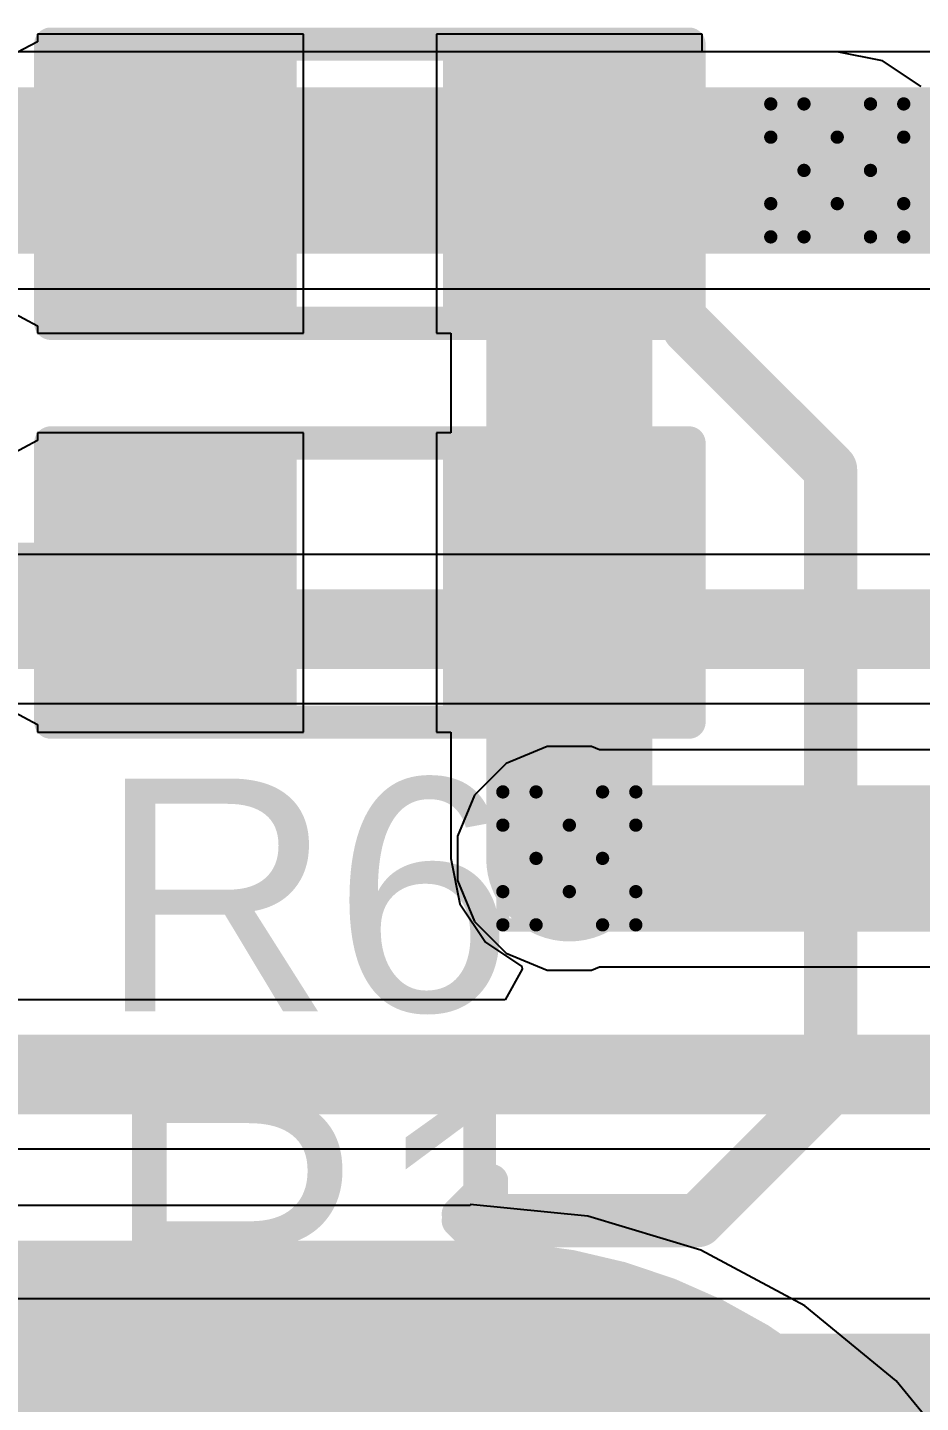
# Model space of a CAD drawing. Header units: inches. Extents: x -0.2 to 17.4, y -0.2 to 2.6.
# Drawn here: x 0.7992 to 0.9335, y 1.1096 to 1.3165 of the extents above; entities that cross this region are included whole.
import ezdxf

# ---------------------------------------------------------------- set-up
doc = ezdxf.new("R2010")
doc.units = ezdxf.units.IN
doc.header["$MEASUREMENT"] = 0
for name, color, linetype in [('Bottom Layer', 5, 'Continuous'), ('Drill Drawing', 1, 'Continuous'), ('Top Layer', 1, 'Continuous'), ('Top Overlay', 2, 'Continuous'), ('Top Paste', 8, 'Continuous'), ('Top Solder', 216, 'Continuous'), ('Via Holes', 16, 'Continuous')]:
    doc.layers.add(name, color=color, linetype=linetype)
doc.styles.add('Arial', font='', dxfattribs={"height": 0.2})
doc.styles.get('Arial').set_extended_font_data('Arial')

# ---------------------------------------------------------------- blocks, each defined once
blk = doc.blocks.new('R___0603_45')
at = {"layer": 'Top Layer'}
for points in [[(-0.015, 0.0175), (-0.015, -0.0175), (-0.045, -0.0175), (-0.045, 0.0175)], [(0.045, 0.0175), (0.045, -0.0175), (0.015, -0.0175), (0.015, 0.0175)]]:
    blk.add_hatch(color=1, dxfattribs=at).paths.add_polyline_path(points)
at = {"layer": 'Top Paste'}
for points in [[(-0.015, 0.0175), (-0.015, -0.0175), (-0.045, -0.0175), (-0.045, 0.0175)], [(0.045, 0.0175), (0.045, -0.0175), (0.015, -0.0175), (0.015, 0.0175)]]:
    blk.add_hatch(color=8, dxfattribs=at).paths.add_polyline_path(points)
at = {"layer": 'Top Solder'}
for points in [[(-0.011, 0.0215), (-0.011, -0.0215), (-0.049, -0.0215), (-0.049, 0.0215)], [(0.049, 0.0215), (0.049, -0.0215), (0.011, -0.0215), (0.011, 0.0215)]]:
    blk.add_hatch(color=216, dxfattribs=at).paths.add_polyline_path(points)
at = {"layer": 'Top Overlay'}
for points in [[(0.048, 0.021, 0.005, 0.005, 0), (-0.048, 0.021, 0.005, 0.005, 0)], [(-0.048, 0.021, 0.005, 0.005, 0), (-0.048, -0.021, 0.005, 0.005, 0)], [(0.048, 0.021, 0.005, 0.005, 0), (0.048, -0.021, 0.005, 0.005, 0)], [(0.048, -0.021, 0.005, 0.005, 0), (-0.048, -0.021, 0.005, 0.005, 0)]]:
    blk.add_lwpolyline(points, format="xyseb", dxfattribs=at)
for points in [[(-0.04925, 0.021, 0.0025, 0.0025, 1), (-0.04675, 0.021, 0.0025, 0.0025, 1)], [(-0.04925, 0.021, 0.0025, 0.0025, 1), (-0.04675, 0.021, 0.0025, 0.0025, 1)], [(0.04675, 0.021, 0.0025, 0.0025, 1), (0.04925, 0.021, 0.0025, 0.0025, 1)], [(0.04675, 0.021, 0.0025, 0.0025, 1), (0.04925, 0.021, 0.0025, 0.0025, 1)], [(-0.04925, -0.021, 0.0025, 0.0025, 1), (-0.04675, -0.021, 0.0025, 0.0025, 1)], [(-0.04925, -0.021, 0.0025, 0.0025, 1), (-0.04675, -0.021, 0.0025, 0.0025, 1)], [(0.04675, -0.021, 0.0025, 0.0025, 1), (0.04925, -0.021, 0.0025, 0.0025, 1)], [(0.04675, -0.021, 0.0025, 0.0025, 1), (0.04925, -0.021, 0.0025, 0.0025, 1)]]:
    blk.add_lwpolyline(points, format="xyseb", close=True, dxfattribs=at)
blk = doc.blocks.new('R___0603_50')
at = {"layer": 'Top Layer'}
for points in [[(-0.015, 0.0175), (-0.015, -0.0175), (-0.045, -0.0175), (-0.045, 0.0175)], [(0.045, 0.0175), (0.045, -0.0175), (0.015, -0.0175), (0.015, 0.0175)]]:
    blk.add_hatch(color=1, dxfattribs=at).paths.add_polyline_path(points)
at = {"layer": 'Top Paste'}
for points in [[(-0.015, 0.0175), (-0.015, -0.0175), (-0.045, -0.0175), (-0.045, 0.0175)], [(0.045, 0.0175), (0.045, -0.0175), (0.015, -0.0175), (0.015, 0.0175)]]:
    blk.add_hatch(color=8, dxfattribs=at).paths.add_polyline_path(points)
at = {"layer": 'Top Solder'}
for points in [[(-0.011, 0.0215), (-0.011, -0.0215), (-0.049, -0.0215), (-0.049, 0.0215)], [(0.049, 0.0215), (0.049, -0.0215), (0.011, -0.0215), (0.011, 0.0215)]]:
    blk.add_hatch(color=216, dxfattribs=at).paths.add_polyline_path(points)
at = {"layer": 'Top Overlay'}
for points in [[(0.048, 0.021, 0.005, 0.005, 0), (-0.048, 0.021, 0.005, 0.005, 0)], [(-0.048, 0.021, 0.005, 0.005, 0), (-0.048, -0.021, 0.005, 0.005, 0)], [(0.048, 0.021, 0.005, 0.005, 0), (0.048, -0.021, 0.005, 0.005, 0)], [(0.048, -0.021, 0.005, 0.005, 0), (-0.048, -0.021, 0.005, 0.005, 0)]]:
    blk.add_lwpolyline(points, format="xyseb", dxfattribs=at)
for points in [[(-0.04925, 0.021, 0.0025, 0.0025, 1), (-0.04675, 0.021, 0.0025, 0.0025, 1)], [(-0.04925, 0.021, 0.0025, 0.0025, 1), (-0.04675, 0.021, 0.0025, 0.0025, 1)], [(0.04675, 0.021, 0.0025, 0.0025, 1), (0.04925, 0.021, 0.0025, 0.0025, 1)], [(0.04675, 0.021, 0.0025, 0.0025, 1), (0.04925, 0.021, 0.0025, 0.0025, 1)], [(-0.04925, -0.021, 0.0025, 0.0025, 1), (-0.04675, -0.021, 0.0025, 0.0025, 1)], [(-0.04925, -0.021, 0.0025, 0.0025, 1), (-0.04675, -0.021, 0.0025, 0.0025, 1)], [(0.04675, -0.021, 0.0025, 0.0025, 1), (0.04925, -0.021, 0.0025, 0.0025, 1)], [(0.04675, -0.021, 0.0025, 0.0025, 1), (0.04925, -0.021, 0.0025, 0.0025, 1)]]:
    blk.add_lwpolyline(points, format="xyseb", close=True, dxfattribs=at)

msp = doc.modelspace()

# ---------------------------------------------------------------- hatches: boundary and pattern name
at = {"layer": 'Bottom Layer'}
h = msp.add_hatch(color=5, dxfattribs=at)
edge = h.paths.add_edge_path()
edge.add_arc((0.921, 1.295), 0.01181, 0, 360)
h = msp.add_hatch(color=5, dxfattribs=at)
edge = h.paths.add_edge_path()
edge.add_arc((0.8807, 1.1915), 0.01181, 0, 360)
at = {"layer": 'Top Layer'}
h = msp.add_hatch(color=1, dxfattribs=at)
edge = h.paths.add_edge_path()
edge.add_arc((0.921, 1.295), 0.01181, 0, 360)
h = msp.add_hatch(color=1, dxfattribs=at)
edge = h.paths.add_edge_path()
edge.add_arc((0.8807, 1.1915), 0.01181, 0, 360)
at = {"layer": 'Via Holes'}
h = msp.add_hatch(color=7, dxfattribs=at)
edge = h.paths.add_edge_path()
edge.add_arc((0.921, 1.295), 0.00591, 0, 360)
h = msp.add_hatch(color=7, dxfattribs=at)
edge = h.paths.add_edge_path()
edge.add_arc((0.8807, 1.1915), 0.00591, 0, 360)

# ---------------------------------------------------------------- linework, layer by layer
at = {"layer": 'Bottom Layer'}
for p, q in [((1.477, 1.31284), (0.609, 1.31284)), ((0.67569, 1.27716), (0.95806, 1.27716)), ((0.94812, 1.23722), (0.70065, 1.23722)), ((0.696, 1.21478), (1.13235, 1.21478)), ((0.87736, 1.20831), (0.87118, 1.20575)), ((0.88404, 1.20831), (0.87736, 1.20831)), ((0.88525, 1.20781), (0.88404, 1.20831)), ((1.0215, 1.20781), (0.88525, 1.20781)), ((0.87118, 1.20575), (0.86645, 1.20102)), ((0.86645, 1.20102), (0.86389, 1.19484)), ((0.86389, 1.19484), (0.86389, 1.18816)), ((0.86389, 1.18816), (0.86645, 1.18198)), ((0.86645, 1.18198), (0.87118, 1.17725)), ((0.87118, 1.17725), (0.87736, 1.17469)), ((0.88404, 1.17469), (0.88525, 1.17519)), ((0.88525, 1.17519), (1.01474, 1.17519)), ((0.87736, 1.17469), (0.88404, 1.17469)), ((0.98544, 1.12522), (0.50441, 1.12522))]:
    msp.add_line(p, q, dxfattribs=at)
for points in [[(0.609, 1.295, 0.025, 0.025, 0), (0.921, 1.295, 0.025, 0.025, 0)], [(0.921, 1.295, 0.025, 0.025, 0), (1.477, 1.295, 0.025, 0.025, 0)], [(0.696, 1.226, 0.012, 0.012, 0), (1.137, 1.226, 0.012, 0.012, 0)], [(0.8807, 1.1915, 0.022, 0.022, 0), (1.0215, 1.1915, 0.022, 0.022, 0)], [(0.416, 1.114, 0.012, 0.012, 0), (0.998, 1.114, 0.012, 0.012, 0)]]:
    msp.add_lwpolyline(points, format="xyseb", dxfattribs=at)
for points in [[(0.91475, 1.295, 0.0125, 0.0125, 1), (0.92725, 1.295, 0.0125, 0.0125, 1)], [(0.91475, 1.295, 0.0125, 0.0125, 1), (0.92725, 1.295, 0.0125, 0.0125, 1)], [(0.8752, 1.1915, 0.011, 0.011, 1), (0.8862, 1.1915, 0.011, 0.011, 1)]]:
    msp.add_lwpolyline(points, format="xyseb", close=True, dxfattribs=at)
at = {"layer": 'Drill Drawing'}
for points in [[(0.911, 1.3, 0.002, 0.002, 0), (0.911, 1.305, 0.002, 0.002, 0)], [(0.911, 1.305, 0.002, 0.002, 0), (0.916, 1.305, 0.002, 0.002, 0)], [(0.916, 1.305, 0.002, 0.002, 0), (0.921, 1.3, 0.002, 0.002, 0)], [(0.921, 1.3, 0.002, 0.002, 0), (0.926, 1.305, 0.002, 0.002, 0)], [(0.926, 1.305, 0.002, 0.002, 0), (0.931, 1.305, 0.002, 0.002, 0)], [(0.931, 1.3, 0.002, 0.002, 0), (0.931, 1.305, 0.002, 0.002, 0)], [(0.911, 1.3, 0.002, 0.002, 0), (0.916, 1.295, 0.002, 0.002, 0)], [(0.926, 1.295, 0.002, 0.002, 0), (0.931, 1.3, 0.002, 0.002, 0)], [(0.911, 1.29, 0.002, 0.002, 0), (0.916, 1.295, 0.002, 0.002, 0)], [(0.926, 1.295, 0.002, 0.002, 0), (0.931, 1.29, 0.002, 0.002, 0)], [(0.911, 1.285, 0.002, 0.002, 0), (0.911, 1.29, 0.002, 0.002, 0)], [(0.916, 1.285, 0.002, 0.002, 0), (0.921, 1.29, 0.002, 0.002, 0)], [(0.921, 1.29, 0.002, 0.002, 0), (0.926, 1.285, 0.002, 0.002, 0)], [(0.931, 1.285, 0.002, 0.002, 0), (0.931, 1.29, 0.002, 0.002, 0)], [(0.911, 1.285, 0.002, 0.002, 0), (0.916, 1.285, 0.002, 0.002, 0)], [(0.926, 1.285, 0.002, 0.002, 0), (0.931, 1.285, 0.002, 0.002, 0)], [(0.8707, 1.1965, 0.002, 0.002, 0), (0.8707, 1.2015, 0.002, 0.002, 0)], [(0.8707, 1.2015, 0.002, 0.002, 0), (0.8757, 1.2015, 0.002, 0.002, 0)], [(0.8757, 1.2015, 0.002, 0.002, 0), (0.8807, 1.1965, 0.002, 0.002, 0)], [(0.8807, 1.1965, 0.002, 0.002, 0), (0.8857, 1.2015, 0.002, 0.002, 0)], [(0.8857, 1.2015, 0.002, 0.002, 0), (0.8907, 1.2015, 0.002, 0.002, 0)], [(0.8907, 1.1965, 0.002, 0.002, 0), (0.8907, 1.2015, 0.002, 0.002, 0)], [(0.8707, 1.1965, 0.002, 0.002, 0), (0.8757, 1.1915, 0.002, 0.002, 0)], [(0.8857, 1.1915, 0.002, 0.002, 0), (0.8907, 1.1965, 0.002, 0.002, 0)], [(0.8707, 1.1865, 0.002, 0.002, 0), (0.8757, 1.1915, 0.002, 0.002, 0)], [(0.8857, 1.1915, 0.002, 0.002, 0), (0.8907, 1.1865, 0.002, 0.002, 0)], [(0.8707, 1.1815, 0.002, 0.002, 0), (0.8707, 1.1865, 0.002, 0.002, 0)], [(0.8757, 1.1815, 0.002, 0.002, 0), (0.8807, 1.1865, 0.002, 0.002, 0)], [(0.8807, 1.1865, 0.002, 0.002, 0), (0.8857, 1.1815, 0.002, 0.002, 0)], [(0.8907, 1.1815, 0.002, 0.002, 0), (0.8907, 1.1865, 0.002, 0.002, 0)], [(0.8707, 1.1815, 0.002, 0.002, 0), (0.8757, 1.1815, 0.002, 0.002, 0)], [(0.8857, 1.1815, 0.002, 0.002, 0), (0.8907, 1.1815, 0.002, 0.002, 0)]]:
    msp.add_lwpolyline(points, format="xyseb", dxfattribs=at)
for points in [[(0.9105, 1.305, 0.001, 0.001, 1), (0.9115, 1.305, 0.001, 0.001, 1)], [(0.9105, 1.305, 0.001, 0.001, 1), (0.9115, 1.305, 0.001, 0.001, 1)], [(0.9155, 1.305, 0.001, 0.001, 1), (0.9165, 1.305, 0.001, 0.001, 1)], [(0.9155, 1.305, 0.001, 0.001, 1), (0.9165, 1.305, 0.001, 0.001, 1)], [(0.9255, 1.305, 0.001, 0.001, 1), (0.9265, 1.305, 0.001, 0.001, 1)], [(0.9255, 1.305, 0.001, 0.001, 1), (0.9265, 1.305, 0.001, 0.001, 1)], [(0.9305, 1.305, 0.001, 0.001, 1), (0.9315, 1.305, 0.001, 0.001, 1)], [(0.9305, 1.305, 0.001, 0.001, 1), (0.9315, 1.305, 0.001, 0.001, 1)], [(0.9105, 1.3, 0.001, 0.001, 1), (0.9115, 1.3, 0.001, 0.001, 1)], [(0.9105, 1.3, 0.001, 0.001, 1), (0.9115, 1.3, 0.001, 0.001, 1)], [(0.9205, 1.3, 0.001, 0.001, 1), (0.9215, 1.3, 0.001, 0.001, 1)], [(0.9205, 1.3, 0.001, 0.001, 1), (0.9215, 1.3, 0.001, 0.001, 1)], [(0.9305, 1.3, 0.001, 0.001, 1), (0.9315, 1.3, 0.001, 0.001, 1)], [(0.9305, 1.3, 0.001, 0.001, 1), (0.9315, 1.3, 0.001, 0.001, 1)], [(0.9155, 1.295, 0.001, 0.001, 1), (0.9165, 1.295, 0.001, 0.001, 1)], [(0.9155, 1.295, 0.001, 0.001, 1), (0.9165, 1.295, 0.001, 0.001, 1)], [(0.9255, 1.295, 0.001, 0.001, 1), (0.9265, 1.295, 0.001, 0.001, 1)], [(0.9255, 1.295, 0.001, 0.001, 1), (0.9265, 1.295, 0.001, 0.001, 1)], [(0.9105, 1.29, 0.001, 0.001, 1), (0.9115, 1.29, 0.001, 0.001, 1)], [(0.9105, 1.29, 0.001, 0.001, 1), (0.9115, 1.29, 0.001, 0.001, 1)], [(0.9205, 1.29, 0.001, 0.001, 1), (0.9215, 1.29, 0.001, 0.001, 1)], [(0.9205, 1.29, 0.001, 0.001, 1), (0.9215, 1.29, 0.001, 0.001, 1)], [(0.9305, 1.29, 0.001, 0.001, 1), (0.9315, 1.29, 0.001, 0.001, 1)], [(0.9305, 1.29, 0.001, 0.001, 1), (0.9315, 1.29, 0.001, 0.001, 1)], [(0.9105, 1.285, 0.001, 0.001, 1), (0.9115, 1.285, 0.001, 0.001, 1)], [(0.9105, 1.285, 0.001, 0.001, 1), (0.9115, 1.285, 0.001, 0.001, 1)], [(0.9155, 1.285, 0.001, 0.001, 1), (0.9165, 1.285, 0.001, 0.001, 1)], [(0.9155, 1.285, 0.001, 0.001, 1), (0.9165, 1.285, 0.001, 0.001, 1)], [(0.9255, 1.285, 0.001, 0.001, 1), (0.9265, 1.285, 0.001, 0.001, 1)], [(0.9255, 1.285, 0.001, 0.001, 1), (0.9265, 1.285, 0.001, 0.001, 1)], [(0.9305, 1.285, 0.001, 0.001, 1), (0.9315, 1.285, 0.001, 0.001, 1)], [(0.9305, 1.285, 0.001, 0.001, 1), (0.9315, 1.285, 0.001, 0.001, 1)], [(0.8702, 1.2015, 0.001, 0.001, 1), (0.8712, 1.2015, 0.001, 0.001, 1)], [(0.8702, 1.2015, 0.001, 0.001, 1), (0.8712, 1.2015, 0.001, 0.001, 1)], [(0.8752, 1.2015, 0.001, 0.001, 1), (0.8762, 1.2015, 0.001, 0.001, 1)], [(0.8752, 1.2015, 0.001, 0.001, 1), (0.8762, 1.2015, 0.001, 0.001, 1)], [(0.8852, 1.2015, 0.001, 0.001, 1), (0.8862, 1.2015, 0.001, 0.001, 1)], [(0.8852, 1.2015, 0.001, 0.001, 1), (0.8862, 1.2015, 0.001, 0.001, 1)], [(0.8902, 1.2015, 0.001, 0.001, 1), (0.8912, 1.2015, 0.001, 0.001, 1)], [(0.8902, 1.2015, 0.001, 0.001, 1), (0.8912, 1.2015, 0.001, 0.001, 1)], [(0.8702, 1.1965, 0.001, 0.001, 1), (0.8712, 1.1965, 0.001, 0.001, 1)], [(0.8702, 1.1965, 0.001, 0.001, 1), (0.8712, 1.1965, 0.001, 0.001, 1)], [(0.8802, 1.1965, 0.001, 0.001, 1), (0.8812, 1.1965, 0.001, 0.001, 1)], [(0.8802, 1.1965, 0.001, 0.001, 1), (0.8812, 1.1965, 0.001, 0.001, 1)], [(0.8902, 1.1965, 0.001, 0.001, 1), (0.8912, 1.1965, 0.001, 0.001, 1)], [(0.8902, 1.1965, 0.001, 0.001, 1), (0.8912, 1.1965, 0.001, 0.001, 1)], [(0.8752, 1.1915, 0.001, 0.001, 1), (0.8762, 1.1915, 0.001, 0.001, 1)], [(0.8752, 1.1915, 0.001, 0.001, 1), (0.8762, 1.1915, 0.001, 0.001, 1)], [(0.8852, 1.1915, 0.001, 0.001, 1), (0.8862, 1.1915, 0.001, 0.001, 1)], [(0.8852, 1.1915, 0.001, 0.001, 1), (0.8862, 1.1915, 0.001, 0.001, 1)], [(0.8702, 1.1865, 0.001, 0.001, 1), (0.8712, 1.1865, 0.001, 0.001, 1)], [(0.8702, 1.1865, 0.001, 0.001, 1), (0.8712, 1.1865, 0.001, 0.001, 1)], [(0.8802, 1.1865, 0.001, 0.001, 1), (0.8812, 1.1865, 0.001, 0.001, 1)], [(0.8802, 1.1865, 0.001, 0.001, 1), (0.8812, 1.1865, 0.001, 0.001, 1)], [(0.8902, 1.1865, 0.001, 0.001, 1), (0.8912, 1.1865, 0.001, 0.001, 1)], [(0.8902, 1.1865, 0.001, 0.001, 1), (0.8912, 1.1865, 0.001, 0.001, 1)], [(0.8702, 1.1815, 0.001, 0.001, 1), (0.8712, 1.1815, 0.001, 0.001, 1)], [(0.8702, 1.1815, 0.001, 0.001, 1), (0.8712, 1.1815, 0.001, 0.001, 1)], [(0.8752, 1.1815, 0.001, 0.001, 1), (0.8762, 1.1815, 0.001, 0.001, 1)], [(0.8752, 1.1815, 0.001, 0.001, 1), (0.8762, 1.1815, 0.001, 0.001, 1)], [(0.8852, 1.1815, 0.001, 0.001, 1), (0.8862, 1.1815, 0.001, 0.001, 1)], [(0.8852, 1.1815, 0.001, 0.001, 1), (0.8862, 1.1815, 0.001, 0.001, 1)], [(0.8902, 1.1815, 0.001, 0.001, 1), (0.8912, 1.1815, 0.001, 0.001, 1)], [(0.8902, 1.1815, 0.001, 0.001, 1), (0.8912, 1.1815, 0.001, 0.001, 1)]]:
    msp.add_lwpolyline(points, format="xyseb", close=True, dxfattribs=at)
at = {"layer": 'Top Layer'}
for p, q in [((0.8007, 1.31436), (0.79661, 1.31217)), ((0.8407, 1.3155), (0.8007, 1.3155)), ((0.8007, 1.3155), (0.8007, 1.31436)), ((0.8407, 1.2705), (0.8407, 1.3155)), ((0.9007, 1.3155), (0.8607, 1.3155)), ((0.8607, 1.3155), (0.8607, 1.2705)), ((0.9007, 1.31284), (0.9007, 1.3155)), ((0.921, 1.31284), (0.9007, 1.31284)), ((0.92783, 1.31148), (0.921, 1.31284)), ((0.93362, 1.30762), (0.92783, 1.31148)), ((0.79661, 1.27383), (0.8007, 1.27164)), ((0.8007, 1.27164), (0.8007, 1.2705)), ((0.8007, 1.2705), (0.8407, 1.2705)), ((0.8607, 1.2705), (0.86286, 1.2705)), ((0.86286, 1.2705), (0.86286, 1.2555)), ((0.8007, 1.25436), (0.79661, 1.25217)), ((0.8407, 1.2555), (0.8007, 1.2555)), ((0.8007, 1.2555), (0.8007, 1.25436)), ((0.8407, 1.2105), (0.8407, 1.2555)), ((0.86286, 1.2555), (0.8607, 1.2555)), ((0.8607, 1.2555), (0.8607, 1.2105)), ((0.79661, 1.21383), (0.8007, 1.21164)), ((0.8007, 1.21164), (0.8007, 1.2105)), ((0.8007, 1.2105), (0.8407, 1.2105)), ((0.8607, 1.2105), (0.86286, 1.2105)), ((0.86286, 1.2105), (0.86286, 1.1915)), ((0.86286, 1.1915), (0.86422, 1.18467)), ((0.86422, 1.18467), (0.86808, 1.17888)), ((0.86808, 1.17888), (0.87357, 1.17522)), ((0.87357, 1.17522), (0.87363, 1.17485)), ((0.87363, 1.17485), (0.87106, 1.17022)), ((0.87106, 1.17022), (0.77356, 1.17022)), ((0.77356, 1.14778), (1.05894, 1.14778)), ((0.86577, 1.13929), (0.77042, 1.13929)), ((0.88346, 1.13769), (0.86577, 1.13944)), ((0.86577, 1.13944), (0.86577, 1.13929)), ((0.90047, 1.13254), (0.88346, 1.13769)), ((0.91614, 1.12416), (0.90047, 1.13254)), ((0.92988, 1.11288), (0.91614, 1.12416)), ((0.94116, 1.09914), (0.92988, 1.11288))]:
    msp.add_line(p, q, dxfattribs=at)
for points in [[(0.8807, 1.295, 0.025, 0.025, 0), (0.921, 1.295, 0.025, 0.025, 0)], [(0.8807, 1.233, 0.025, 0.025, 0), (0.8807, 1.293, 0.025, 0.025, 0)], [(0.7794, 1.293, 0.012, 0.012, 0), (0.8207, 1.293, 0.012, 0.012, 0)], [(0.8807, 1.1915, 0.025, 0.025, 0), (0.8807, 1.233, 0.025, 0.025, 0)], [(0.7794, 1.233, 0.012, 0.012, 0), (0.8207, 1.233, 0.012, 0.012, 0)], [(0.761, 1.159, 0.012, 0.012, 0), (1.05894, 1.159, 0.012, 0.012, 0)], [(0.679, 1.124, 0.02, 0.02, 0), (0.86577, 1.124, 0.02, 0.02, 0)], [(0.86577, 1.124, 0.02, 0.02, -0.414214), (0.941, 1.04877, 0.02, 0.02, 0)]]:
    msp.add_lwpolyline(points, format="xyseb", dxfattribs=at)
for points in [[(0.87445, 1.295, 0.0125, 0.0125, 1), (0.88695, 1.295, 0.0125, 0.0125, 1)], [(0.91475, 1.295, 0.0125, 0.0125, 1), (0.92725, 1.295, 0.0125, 0.0125, 1)], [(0.87445, 1.293, 0.0125, 0.0125, 1), (0.88695, 1.293, 0.0125, 0.0125, 1)], [(0.8177, 1.293, 0.006, 0.006, 1), (0.8237, 1.293, 0.006, 0.006, 1)], [(0.87445, 1.233, 0.0125, 0.0125, 1), (0.88695, 1.233, 0.0125, 0.0125, 1)], [(0.87445, 1.233, 0.0125, 0.0125, 1), (0.88695, 1.233, 0.0125, 0.0125, 1)], [(0.8177, 1.233, 0.006, 0.006, 1), (0.8237, 1.233, 0.006, 0.006, 1)], [(0.87445, 1.1915, 0.0125, 0.0125, 1), (0.88695, 1.1915, 0.0125, 0.0125, 1)], [(0.86077, 1.124, 0.01, 0.01, 1), (0.87077, 1.124, 0.01, 0.01, 1)], [(0.86077, 1.124, 0.01, 0.01, 1), (0.87077, 1.124, 0.01, 0.01, 1)]]:
    msp.add_lwpolyline(points, format="xyseb", close=True, dxfattribs=at)
at = {"layer": 'Top Overlay'}
for points in [[(0.8987, 1.2713, 0.008, 0.008, 0), (0.92, 1.25, 0.008, 0.008, 0)], [(0.92, 1.157, 0.008, 0.008, 0), (0.92, 1.25, 0.008, 0.008, 0)], [(0.9, 1.137, 0.008, 0.008, 0), (0.92, 1.157, 0.008, 0.008, 0)], [(0.864, 1.138, 0.005, 0.005, 0), (0.869, 1.143, 0.005, 0.005, 0)], [(0.869, 1.132, 0.005, 0.005, 0), (0.869, 1.143, 0.005, 0.005, 0)], [(0.867, 1.137, 0.008, 0.008, 0), (0.9, 1.137, 0.008, 0.008, 0)], [(0.864, 1.137, 0.005, 0.005, 0), (0.869, 1.132, 0.005, 0.005, 0)]]:
    msp.add_lwpolyline(points, format="xyseb", dxfattribs=at)
for points in [[(0.8967, 1.2713, 0.004, 0.004, 1), (0.9007, 1.2713, 0.004, 0.004, 1)], [(0.918, 1.25, 0.004, 0.004, 1), (0.922, 1.25, 0.004, 0.004, 1)], [(0.918, 1.25, 0.004, 0.004, 1), (0.922, 1.25, 0.004, 0.004, 1)], [(0.918, 1.157, 0.004, 0.004, 1), (0.922, 1.157, 0.004, 0.004, 1)], [(0.918, 1.157, 0.004, 0.004, 1), (0.922, 1.157, 0.004, 0.004, 1)], [(0.86775, 1.143, 0.0025, 0.0025, 1), (0.87025, 1.143, 0.0025, 0.0025, 1)], [(0.86775, 1.143, 0.0025, 0.0025, 1), (0.87025, 1.143, 0.0025, 0.0025, 1)], [(0.86275, 1.138, 0.0025, 0.0025, 1), (0.86525, 1.138, 0.0025, 0.0025, 1)], [(0.865, 1.137, 0.004, 0.004, 1), (0.869, 1.137, 0.004, 0.004, 1)], [(0.898, 1.137, 0.004, 0.004, 1), (0.902, 1.137, 0.004, 0.004, 1)], [(0.898, 1.137, 0.004, 0.004, 1), (0.902, 1.137, 0.004, 0.004, 1)], [(0.86275, 1.137, 0.0025, 0.0025, 1), (0.86525, 1.137, 0.0025, 0.0025, 1)], [(0.86775, 1.132, 0.0025, 0.0025, 1), (0.87025, 1.132, 0.0025, 0.0025, 1)], [(0.86775, 1.132, 0.0025, 0.0025, 1), (0.87025, 1.132, 0.0025, 0.0025, 1)]]:
    msp.add_lwpolyline(points, format="xyseb", close=True, dxfattribs=at)

# ---------------------------------------------------------------- block references
at = {"rotation": 180}
for name, p in [('R___0603_50', (0.8507, 1.293)), ('R___0603_45', (0.8507, 1.233))]:
    msp.add_blockref(name, p, dxfattribs=at)

# ---------------------------------------------------------------- texts
at = {"layer": 'Top Overlay', "style": 'Arial'}
for s, height, p in [('R6', 0.035, (0.80984, 1.16851)), ('R1', 0.04, (0.81034, 1.11601))]:
    msp.add_text(s, height=height, dxfattribs=at).set_placement(p)

doc.saveas('drawing.dxf')
